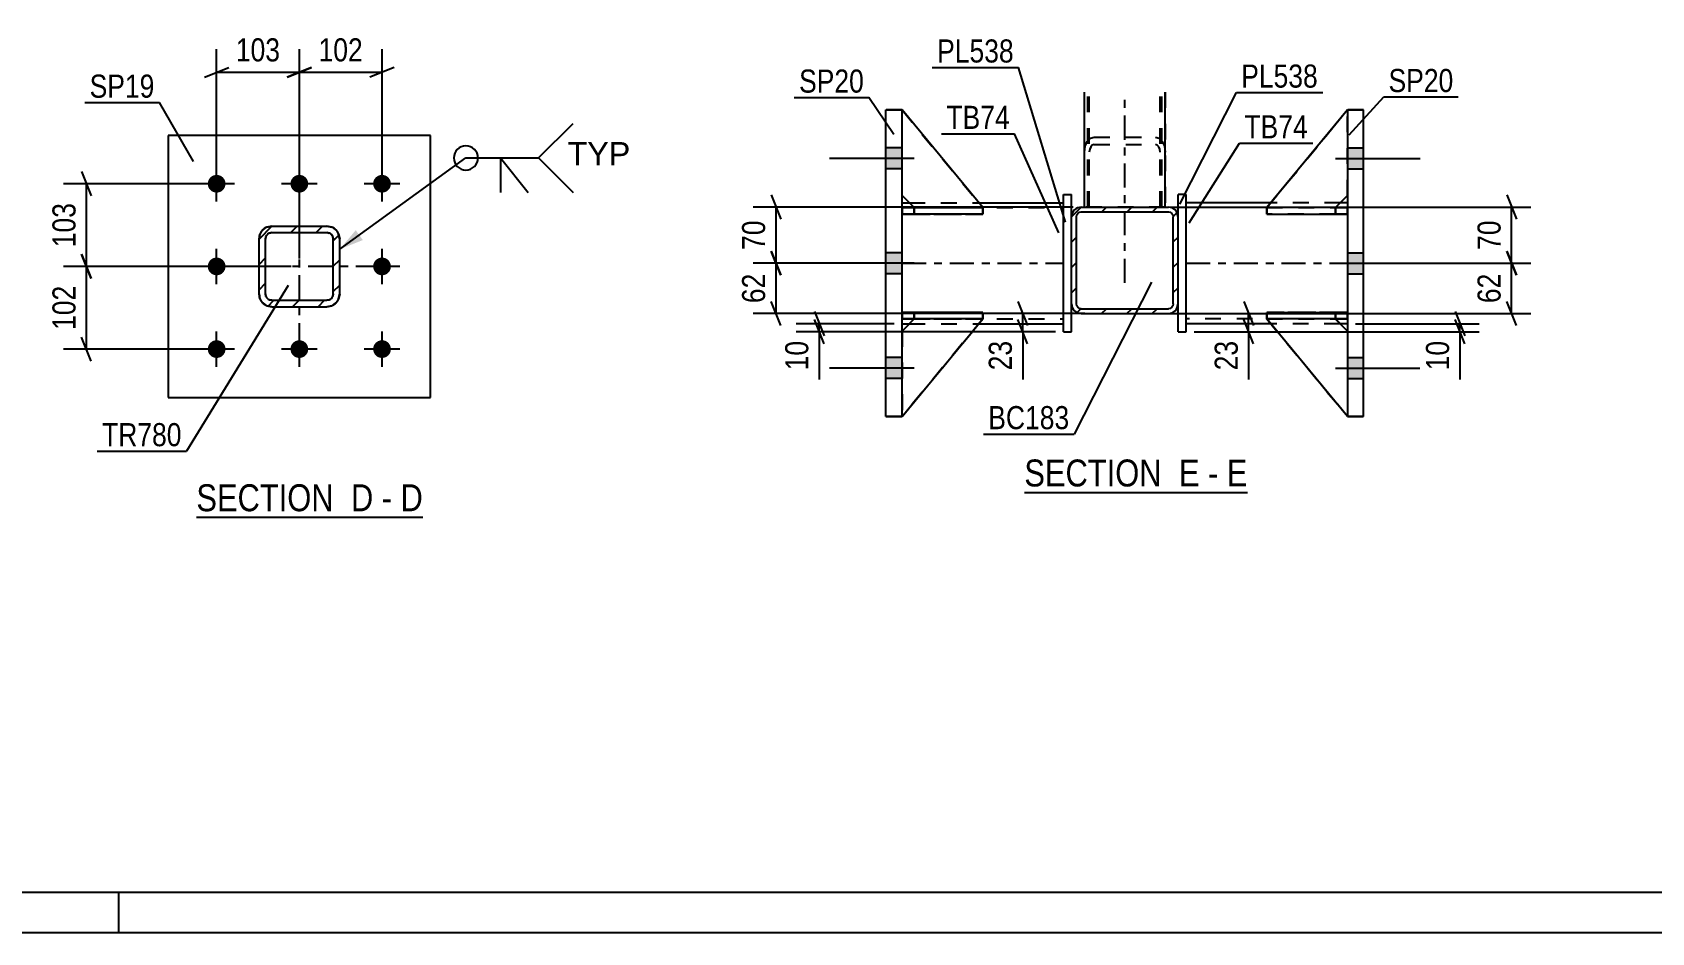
# Model space of a CAD drawing. Header units: millimetres. Extents: x -86 to 755, y -411 to 183.
# Drawn here: x 114.2 to 314.9, y -411.3 to -299.6 of the extents above; entities that cross this region are included whole.
import ezdxf

# ---------------------------------------------------------------- set-up
doc = ezdxf.new("R2010")
doc.units = ezdxf.units.MM
doc.linetypes.add('DXK_LINE_DOT2', pattern=[3.9198, 1.9599, -1.9599])
doc.linetypes.add('DXK_LINE_DOT3', pattern=[5.9187, 2.979, -0.9799, 0.9799, -0.9799])
doc.styles.add('Arial', font='arial.ttf', dxfattribs={"height": 0.2})
doc.styles.add('Arial Narrow', font='ARIALN.TTF', dxfattribs={"height": 0.2})

# ---------------------------------------------------------------- blocks, each defined once
blk = doc.blocks.new('Unknown-814409269-18 - 1250')
at = {"color": 6, "linetype": 'Continuous'}
blk.add_line((237.12, -356.69), (264.77, -356.69), dxfattribs=at)
at = {"color": 0, "linetype": 'Continuous'}
for points in [[(255.23, -355.94), (255.23, -352.44), (237.12, -352.44), (237.12, -355.94)], [(258.84, -355.94), (258.84, -352.44), (256.28, -352.44), (256.28, -355.94)], [(261.16, -355.94), (261.16, -352.44), (259.89, -352.44), (259.89, -355.94)], [(264.77, -355.94), (264.77, -352.44), (262.21, -352.44), (262.21, -355.94)]]:
    blk.add_wipeout(points, dxfattribs=at)
at = {"color": 7, "linetype": 'Continuous', "style": 'Arial Narrow'}
for s, p in [('SECTION ', (237.12, -355.94)), ('E', (256.28, -355.94)), ('E', (262.21, -355.94)), ('-', (259.89, -355.94))]:
    blk.add_text(s, height=3.34, dxfattribs=at).set_placement(p)
blk = doc.blocks.new('Unknown-814409269-1133')
at = {"color": 5, "linetype": 'Continuous'}
for p, q in [((-81.11, -406.26), (749.89, -406.26)), ((124.89, -411.26), (124.89, -406.26)), ((-86.11, -411.26), (754.89, -411.26))]:
    blk.add_line(p, q, dxfattribs=at)
blk = doc.blocks.new('Unknown-814409269-16 - 1606')
at = {"color": 6, "linetype": 'Continuous'}
blk.add_line((134.5, -359.76), (162.57, -359.76), dxfattribs=at)
at = {"color": 0, "linetype": 'Continuous'}
for points in [[(152.61, -359.01), (152.61, -355.51), (134.5, -355.51), (134.5, -359.01)], [(156.42, -359.01), (156.42, -355.51), (153.66, -355.51), (153.66, -359.01)], [(158.75, -359.01), (158.75, -355.51), (157.47, -355.51), (157.47, -359.01)], [(162.57, -359.01), (162.57, -355.51), (159.8, -355.51), (159.8, -359.01)]]:
    blk.add_wipeout(points, dxfattribs=at)
at = {"color": 7, "linetype": 'Continuous', "style": 'Arial Narrow'}
for s, p in [('SECTION ', (134.5, -359.01)), ('D', (153.66, -359.01)), ('D', (159.8, -359.01)), ('-', (157.47, -359.01))]:
    blk.add_text(s, height=3.34, dxfattribs=at).set_placement(p)
blk = doc.blocks.new('Part-814409269-1309 - 1250')
at = {"color": 2, "linetype": 'Continuous'}
for p, q in [((267.67, -320.76), (257.17, -320.76)), ((277.17, -320.76), (276.28, -320.76)), ((267.66, -335.76), (257.17, -335.76)), ((277.17, -335.76), (276.26, -335.76))]:
    blk.add_line(p, q, dxfattribs=at)
at = {"color": 7, "linetype": 'DXK_LINE_DOT2'}
for p, q in [((257.17, -335.76), (257.17, -320.76)), ((276.28, -320.76), (267.67, -320.76)), ((277.17, -320.76), (277.17, -335.76)), ((277.17, -321.36), (257.17, -321.36)), ((277.17, -335.16), (257.17, -335.16)), ((276.26, -335.76), (267.66, -335.76))]:
    blk.add_line(p, q, dxfattribs=at)
at = {"color": 7, "linetype": 'DXK_LINE_DOT3'}
blk.add_line((257.17, -328.26), (277.17, -328.26), dxfattribs=at)
blk = doc.blocks.new('Part-814409269-1262 - 1250')
at = {"color": 7, "linetype": 'DXK_LINE_DOT2'}
for p, q in [((244.57, -321.3), (244.57, -307.05)), ((244.97, -321.3), (244.97, -307.05)), ((254.17, -321.3), (254.17, -307.05)), ((254.57, -307.05), (254.57, -321.3)), ((254.57, -321.3), (244.57, -321.3))]:
    blk.add_line(p, q, dxfattribs=at)
at = {"color": 7, "linetype": 'DXK_LINE_DOT3'}
blk.add_line((249.57, -330.7), (249.57, -307.05), dxfattribs=at)
blk = doc.blocks.new('Bolt-814409269-1448 - 1250')
at = {"linetype": 'Continuous'}
for points in [[(221.97, -316.56), (221.97, -313.96), (219.97, -313.96), (219.97, -316.56)], [(221.97, -316.56), (221.97, -313.96), (219.97, -313.96), (219.97, -316.56)], [(221.97, -316.56), (221.97, -313.96), (219.97, -313.96), (219.97, -316.56)], [(221.97, -329.56), (221.97, -326.96), (219.97, -326.96), (219.97, -329.56)], [(221.97, -329.56), (221.97, -326.96), (219.97, -326.96), (219.97, -329.56)], [(221.97, -342.56), (221.97, -339.96), (219.97, -339.96), (219.97, -342.56)], [(221.97, -342.56), (221.97, -339.96), (219.97, -339.96), (219.97, -342.56)], [(221.97, -342.56), (221.97, -339.96), (219.97, -339.96), (219.97, -342.56)]]:
    blk.add_hatch(color=1, dxfattribs=at).paths.add_polyline_path(points)
at = {"color": 1, "linetype": 'Continuous'}
for p, q in [((221.97, -313.96), (219.97, -313.96)), ((221.97, -313.96), (219.97, -313.96)), ((221.97, -313.96), (219.97, -313.96)), ((223.47, -315.26), (212.97, -315.26)), ((223.47, -315.26), (212.97, -315.26)), ((223.47, -315.26), (212.97, -315.26)), ((221.97, -316.56), (219.97, -316.56)), ((221.97, -316.56), (219.97, -316.56)), ((221.97, -316.56), (219.97, -316.56)), ((221.97, -326.96), (219.97, -326.96)), ((221.97, -326.96), (219.97, -326.96)), ((223.47, -328.26), (212.97, -328.26)), ((223.47, -328.26), (212.97, -328.26)), ((221.97, -329.56), (219.97, -329.56)), ((221.97, -329.56), (219.97, -329.56)), ((221.97, -339.96), (219.97, -339.96)), ((221.97, -339.96), (219.97, -339.96)), ((221.97, -339.96), (219.97, -339.96)), ((223.47, -341.26), (212.97, -341.26)), ((223.47, -341.26), (212.97, -341.26)), ((223.47, -341.26), (212.97, -341.26)), ((221.97, -342.56), (219.97, -342.56)), ((221.97, -342.56), (219.97, -342.56)), ((221.97, -342.56), (219.97, -342.56))]:
    blk.add_line(p, q, dxfattribs=at)
blk = doc.blocks.new('Part-814409269-1288 - 1250')
at = {"linetype": 'Continuous'}
h = blk.add_hatch(dxfattribs=at)
h.set_pattern_fill('', scale=0.7, style=0, pattern_type=0)
h.set_pattern_definition([(45, (244.1697, -321.3009), (-1.57154, 1.57154), [])])
h.paths.add_polyline_path([(254.97, -321.3), (244.17, -321.3), (243.71, -321.39), (243.32, -321.65), (243.06, -322.04), (242.97, -322.5), (242.97, -333.3), (243.06, -333.76), (243.32, -334.15), (243.71, -334.41), (244.17, -334.5), (254.97, -334.5), (255.43, -334.41), (255.82, -334.15), (256.08, -333.76), (256.17, -333.3), (256.17, -322.5), (256.08, -322.04), (255.82, -321.65), (255.43, -321.39)])
h.paths.add_polyline_path([(255.52, -322.27), (255.57, -322.5), (255.57, -333.3), (255.52, -333.53), (255.39, -333.73), (255.2, -333.86), (254.97, -333.9), (244.17, -333.9), (243.94, -333.86), (243.75, -333.73), (243.62, -333.53), (243.57, -333.3), (243.57, -322.5), (243.62, -322.27), (243.75, -322.08), (243.94, -321.95), (244.17, -321.9), (254.97, -321.9), (255.2, -321.95), (255.39, -322.08)])
at = {"color": 2, "linetype": 'Continuous'}
for p, q in [((243.06, -322.04), (242.97, -322.5)), ((242.97, -322.5), (242.97, -322.5)), ((242.97, -333.3), (242.97, -322.5)), ((243.57, -322.5), (243.62, -322.27)), ((243.57, -322.5), (243.57, -322.5)), ((243.57, -333.3), (243.57, -322.5)), ((243.62, -322.27), (243.75, -322.08)), ((244.17, -321.3), (243.71, -321.39)), ((243.75, -322.08), (243.94, -321.95)), ((243.94, -321.95), (244.17, -321.9)), ((244.17, -321.3), (244.17, -321.3)), ((244.17, -321.3), (254.97, -321.3)), ((244.17, -321.9), (244.17, -321.9)), ((244.17, -321.9), (254.97, -321.9)), ((254.97, -321.3), (254.97, -321.3)), ((255.43, -321.39), (254.97, -321.3)), ((254.97, -321.9), (254.97, -321.9)), ((254.97, -321.9), (255.2, -321.95)), ((255.2, -321.95), (255.39, -322.08)), ((255.39, -322.08), (255.52, -322.27)), ((255.52, -322.27), (255.57, -322.5)), ((255.57, -322.5), (255.57, -322.5)), ((255.57, -333.3), (255.57, -322.5)), ((256.17, -322.5), (256.08, -322.04)), ((256.17, -322.5), (256.17, -322.5)), ((256.17, -333.3), (256.17, -322.5)), ((242.97, -333.3), (242.97, -333.3)), ((242.97, -333.3), (243.06, -333.76)), ((243.57, -333.3), (243.57, -333.3)), ((243.62, -333.53), (243.57, -333.3)), ((243.75, -333.73), (243.62, -333.53)), ((243.71, -334.41), (244.17, -334.5)), ((243.94, -333.86), (243.75, -333.73)), ((244.17, -333.9), (243.94, -333.86)), ((244.17, -333.9), (244.17, -333.9)), ((244.17, -333.9), (254.97, -333.9)), ((244.17, -334.5), (244.17, -334.5)), ((244.17, -334.5), (254.97, -334.5)), ((255.2, -333.86), (254.97, -333.9)), ((254.97, -333.9), (254.97, -333.9)), ((254.97, -334.5), (255.43, -334.41)), ((254.97, -334.5), (254.97, -334.5)), ((255.39, -333.73), (255.2, -333.86)), ((255.52, -333.53), (255.39, -333.73)), ((255.57, -333.3), (255.52, -333.53)), ((255.57, -333.3), (255.57, -333.3)), ((256.08, -333.76), (256.17, -333.3)), ((256.17, -333.3), (256.17, -333.3))]:
    blk.add_line(p, q, dxfattribs=at)
at = {"color": 7, "linetype": 'DXK_LINE_DOT3'}
blk.add_line((249.57, -327.9), (249.57, -327.9), dxfattribs=at)
at = {"color": 2, "linetype": 'Continuous'}
for centre, start, end in [((244.17, -322.5), 112.5, 157.5), ((254.97, -322.5), 22.5, 67.5), ((244.17, -333.3), 202.5, 247.5), ((254.97, -333.3), 292.5, 337.5)]:
    blk.add_arc(centre, 1.2, start, end, dxfattribs=at)
blk = doc.blocks.new('Part-814409269-1263 - 1250')
at = {"color": 2, "linetype": 'Continuous'}
for p, q in [((244.57, -321.3), (244.57, -307.05)), ((254.57, -321.3), (254.57, -307.05))]:
    blk.add_line(p, q, dxfattribs=at)
at = {"color": 7, "linetype": 'DXK_LINE_DOT2'}
for p, q in [((245.17, -321.3), (245.17, -307.05)), ((253.97, -321.3), (253.97, -307.05)), ((244.92, -313.17), (245.31, -312.77)), ((245.31, -312.77), (245.77, -312.63)), ((245.77, -312.63), (253.37, -312.63)), ((253.37, -312.63), (253.83, -312.77)), ((253.83, -312.77), (254.22, -313.17)), ((244.57, -314.49), (244.66, -313.77)), ((244.66, -313.77), (244.92, -313.17)), ((245.22, -314.13), (245.17, -314.49)), ((245.35, -313.83), (245.22, -314.13)), ((245.54, -313.63), (245.35, -313.83)), ((245.77, -313.56), (245.54, -313.63)), ((245.77, -313.56), (253.37, -313.56)), ((253.6, -313.63), (253.37, -313.56)), ((253.79, -313.83), (253.6, -313.63)), ((253.92, -314.13), (253.79, -313.83)), ((253.97, -314.49), (253.92, -314.13)), ((254.22, -313.17), (254.48, -313.77)), ((254.48, -313.77), (254.57, -314.49)), ((254.57, -321.3), (244.57, -321.3))]:
    blk.add_line(p, q, dxfattribs=at)
blk = doc.blocks.new('Part-814409269-1347 - 1250')
at = {"color": 7, "linetype": 'DXK_LINE_DOT2'}
for p, q in [((221.97, -334.36), (223.47, -334.36)), ((231.97, -334.36), (221.97, -334.36)), ((221.97, -334.36), (221.97, -334.36)), ((221.97, -334.36), (221.97, -335.16)), ((221.97, -334.36), (221.97, -335.16)), ((223.47, -334.36), (231.97, -334.36)), ((223.47, -334.36), (223.47, -335.16)), ((231.97, -334.36), (231.97, -335.16)), ((223.47, -335.16), (221.97, -335.16)), ((221.97, -335.16), (231.97, -335.16)), ((221.97, -335.16), (221.97, -335.16)), ((231.97, -335.16), (223.47, -335.16))]:
    blk.add_line(p, q, dxfattribs=at)
blk = doc.blocks.new('Part-814409269-1324 - 1250')
at = {"color": 2, "linetype": 'Continuous'}
for p, q in [((257.17, -319.76), (256.17, -319.76)), ((256.17, -322.5), (256.17, -319.76)), ((257.17, -336.76), (257.17, -319.76)), ((256.17, -336.76), (256.17, -333.3)), ((256.17, -336.76), (257.17, -336.76))]:
    blk.add_line(p, q, dxfattribs=at)
at = {"color": 7, "linetype": 'DXK_LINE_DOT2'}
blk.add_line((256.17, -333.3), (256.17, -322.5), dxfattribs=at)
blk = doc.blocks.new('Part-814409269-1329 - 1250')
at = {"color": 2, "linetype": 'Continuous'}
for p, q in [((241.97, -336.76), (241.97, -319.76)), ((241.97, -319.76), (242.97, -319.76)), ((242.97, -322.5), (242.97, -319.76)), ((242.97, -336.76), (242.97, -333.3)), ((241.97, -336.76), (242.97, -336.76))]:
    blk.add_line(p, q, dxfattribs=at)
at = {"color": 7, "linetype": 'DXK_LINE_DOT2'}
blk.add_line((242.97, -333.3), (242.97, -322.5), dxfattribs=at)
blk = doc.blocks.new('Part-814409269-1334 - 1250')
at = {"color": 2, "linetype": 'Continuous'}
for p, q in [((221.97, -320.76), (222.86, -320.76)), ((231.47, -320.76), (241.97, -320.76)), ((221.97, -335.76), (222.88, -335.76)), ((231.48, -335.76), (241.97, -335.76))]:
    blk.add_line(p, q, dxfattribs=at)
at = {"color": 7, "linetype": 'DXK_LINE_DOT2'}
for p, q in [((221.97, -335.76), (221.97, -320.76)), ((222.86, -320.76), (231.47, -320.76)), ((241.97, -335.76), (241.97, -320.76)), ((221.97, -321.36), (241.97, -321.36)), ((221.97, -335.16), (241.97, -335.16)), ((222.88, -335.76), (231.48, -335.76))]:
    blk.add_line(p, q, dxfattribs=at)
at = {"color": 7, "linetype": 'DXK_LINE_DOT3'}
blk.add_line((221.97, -328.26), (241.97, -328.26), dxfattribs=at)
blk = doc.blocks.new('Part-814409269-1335 - 1250')
at = {"color": 7, "linetype": 'DXK_LINE_DOT2'}
for p, q in [((267.17, -335.17), (275.67, -335.17)), ((277.17, -347.26), (267.17, -335.17)), ((267.17, -335.17), (267.17, -335.17)), ((275.67, -335.17), (267.17, -335.17)), ((267.17, -335.17), (277.17, -347.26)), ((275.67, -335.17), (277.17, -336.67)), ((275.67, -335.17), (275.67, -335.17)), ((277.17, -336.67), (275.67, -335.17)), ((277.17, -336.67), (277.17, -347.26))]:
    blk.add_line(p, q, dxfattribs=at)
blk = doc.blocks.new('Part-814409269-1336 - 1250')
at = {"color": 2, "linetype": 'Continuous'}
for p, q in [((267.17, -335.17), (267.17, -335.17)), ((275.67, -335.17), (267.17, -335.17)), ((277.17, -347.26), (267.17, -335.17)), ((275.67, -335.17), (275.67, -335.17)), ((275.67, -335.17), (277.17, -336.67))]:
    blk.add_line(p, q, dxfattribs=at)
at = {"color": 7, "linetype": 'DXK_LINE_DOT2'}
for p, q in [((267.17, -335.17), (275.67, -335.17)), ((277.17, -347.26), (267.17, -335.17)), ((275.67, -335.17), (277.17, -336.67)), ((277.17, -336.67), (277.17, -347.26))]:
    blk.add_line(p, q, dxfattribs=at)
blk = doc.blocks.new('Part-814409269-1337 - 1250')
at = {"color": 7, "linetype": 'DXK_LINE_DOT2'}
for p, q in [((277.17, -309.26), (267.17, -321.37)), ((267.17, -321.37), (277.17, -309.26)), ((277.17, -319.87), (277.17, -309.26)), ((275.67, -321.37), (277.17, -319.87)), ((275.67, -321.37), (277.17, -319.87)), ((267.17, -321.37), (275.67, -321.37)), ((267.17, -321.37), (267.17, -321.37)), ((275.67, -321.37), (267.17, -321.37)), ((275.67, -321.37), (275.67, -321.37))]:
    blk.add_line(p, q, dxfattribs=at)
blk = doc.blocks.new('Part-814409269-1338 - 1250')
at = {"color": 2, "linetype": 'Continuous'}
for p, q in [((277.17, -309.26), (267.17, -321.37)), ((277.17, -309.26), (277.17, -309.26)), ((275.68, -321.36), (277.17, -319.87)), ((268.42, -321.37), (267.17, -321.37)), ((267.17, -321.37), (267.17, -321.37))]:
    blk.add_line(p, q, dxfattribs=at)
at = {"color": 7, "linetype": 'DXK_LINE_DOT2'}
for p, q in [((277.17, -309.26), (267.17, -321.37)), ((277.17, -319.87), (277.17, -309.26)), ((275.67, -321.37), (277.17, -319.87)), ((275.67, -321.37), (267.17, -321.37)), ((275.67, -321.37), (268.42, -321.37)), ((275.67, -321.37), (275.68, -321.36)), ((275.67, -321.37), (275.67, -321.37))]:
    blk.add_line(p, q, dxfattribs=at)
blk = doc.blocks.new('Part-814409269-1339 - 1250')
at = {"color": 7, "linetype": 'DXK_LINE_DOT2'}
for p, q in [((267.17, -335.16), (267.17, -334.36)), ((267.17, -334.36), (275.67, -334.36)), ((277.17, -334.36), (267.17, -334.36)), ((275.67, -335.16), (275.67, -334.36)), ((275.67, -334.36), (277.17, -334.36)), ((277.17, -335.16), (277.17, -334.36)), ((277.17, -335.16), (277.17, -334.36)), ((277.17, -334.36), (277.17, -334.36)), ((275.67, -335.16), (267.17, -335.16)), ((267.17, -335.16), (277.17, -335.16)), ((277.17, -335.16), (275.67, -335.16)), ((277.17, -335.16), (277.17, -335.16))]:
    blk.add_line(p, q, dxfattribs=at)
blk = doc.blocks.new('Part-814409269-1340 - 1250')
at = {"color": 7, "linetype": 'DXK_LINE_DOT2'}
for p, q in [((267.17, -322.16), (267.17, -321.36)), ((267.17, -321.36), (275.67, -321.36)), ((277.17, -321.36), (267.17, -321.36)), ((275.67, -322.16), (267.17, -322.16)), ((267.17, -322.16), (277.17, -322.16)), ((275.67, -322.16), (275.67, -321.36)), ((275.67, -321.36), (277.17, -321.36)), ((277.17, -322.16), (275.67, -322.16)), ((277.17, -322.16), (277.17, -321.36)), ((277.17, -322.16), (277.17, -321.36)), ((277.17, -321.36), (277.17, -321.36)), ((277.17, -322.16), (277.17, -322.16))]:
    blk.add_line(p, q, dxfattribs=at)
blk = doc.blocks.new('Part-814409269-1341 - 1250')
at = {"color": 2, "linetype": 'Continuous'}
for p, q in [((267.17, -334.36), (277.17, -334.36)), ((267.17, -334.36), (267.17, -335.16)), ((277.17, -334.36), (277.17, -334.36)), ((277.17, -335.16), (277.17, -334.36)), ((277.17, -335.16), (267.17, -335.16))]:
    blk.add_line(p, q, dxfattribs=at)
at = {"color": 7, "linetype": 'DXK_LINE_DOT2'}
for p, q in [((275.67, -334.36), (267.17, -334.36)), ((277.17, -334.36), (275.67, -334.36)), ((275.67, -334.36), (275.67, -335.16)), ((277.17, -334.36), (277.17, -334.36)), ((267.17, -335.16), (275.67, -335.16)), ((275.67, -335.16), (277.17, -335.16))]:
    blk.add_line(p, q, dxfattribs=at)
blk = doc.blocks.new('Part-814409269-1342 - 1250')
at = {"color": 2, "linetype": 'Continuous'}
for p, q in [((267.18, -321.36), (267.17, -321.36)), ((267.17, -321.36), (267.17, -322.16)), ((267.17, -322.16), (277.17, -322.16)), ((277.17, -321.36), (268.42, -321.36)), ((277.17, -321.36), (277.17, -321.36)), ((277.17, -321.36), (277.17, -322.16))]:
    blk.add_line(p, q, dxfattribs=at)
at = {"color": 7, "linetype": 'DXK_LINE_DOT2'}
for p, q in [((267.17, -322.16), (275.67, -322.16)), ((268.42, -321.36), (267.18, -321.36)), ((275.67, -321.36), (267.18, -321.36)), ((275.67, -321.36), (277.17, -321.36)), ((275.67, -321.36), (275.67, -322.16)), ((275.67, -322.16), (277.17, -322.16)), ((277.17, -321.36), (277.17, -321.36))]:
    blk.add_line(p, q, dxfattribs=at)
blk = doc.blocks.new('Part-814409269-1343 - 1250')
at = {"color": 7, "linetype": 'DXK_LINE_DOT2'}
for p, q in [((223.47, -335.17), (221.97, -336.67)), ((221.97, -347.26), (231.97, -335.17)), ((221.97, -336.67), (223.47, -335.17)), ((231.97, -335.17), (221.97, -347.26)), ((221.97, -336.67), (221.97, -347.26)), ((231.97, -335.17), (223.47, -335.17)), ((223.47, -335.17), (223.47, -335.17)), ((223.47, -335.17), (231.97, -335.17)), ((231.97, -335.17), (231.97, -335.17))]:
    blk.add_line(p, q, dxfattribs=at)
blk = doc.blocks.new('Part-814409269-1344 - 1250')
at = {"color": 2, "linetype": 'Continuous'}
for p, q in [((223.47, -335.17), (221.97, -336.67)), ((221.97, -347.26), (231.97, -335.17)), ((231.97, -335.17), (223.47, -335.17)), ((223.47, -335.17), (223.47, -335.17)), ((231.97, -335.17), (231.97, -335.17))]:
    blk.add_line(p, q, dxfattribs=at)
at = {"color": 7, "linetype": 'DXK_LINE_DOT2'}
for p, q in [((221.97, -336.67), (223.47, -335.17)), ((221.97, -347.26), (231.97, -335.17)), ((221.97, -336.67), (221.97, -347.26)), ((223.47, -335.17), (231.97, -335.17))]:
    blk.add_line(p, q, dxfattribs=at)
blk = doc.blocks.new('Part-814409269-1345 - 1250')
at = {"color": 7, "linetype": 'DXK_LINE_DOT2'}
for p, q in [((221.97, -319.87), (221.97, -309.26)), ((221.97, -309.26), (231.97, -321.37)), ((221.97, -309.26), (231.97, -321.37)), ((223.47, -321.37), (221.97, -319.87)), ((223.47, -321.37), (221.97, -319.87)), ((231.97, -321.37), (223.47, -321.37)), ((223.47, -321.37), (223.47, -321.37)), ((223.47, -321.37), (231.97, -321.37)), ((231.97, -321.37), (231.97, -321.37))]:
    blk.add_line(p, q, dxfattribs=at)
blk = doc.blocks.new('Part-814409269-1346 - 1250')
at = {"color": 2, "linetype": 'Continuous'}
for p, q in [((221.97, -309.26), (221.97, -309.26)), ((231.97, -321.37), (221.97, -309.26)), ((223.46, -321.36), (221.97, -319.87)), ((230.72, -321.37), (231.97, -321.37)), ((231.97, -321.37), (231.97, -321.37))]:
    blk.add_line(p, q, dxfattribs=at)
at = {"color": 7, "linetype": 'DXK_LINE_DOT2'}
for p, q in [((221.97, -309.26), (231.97, -321.37)), ((221.97, -309.26), (221.97, -309.26)), ((221.97, -319.87), (221.97, -309.26)), ((223.47, -321.37), (221.97, -319.87)), ((223.47, -321.37), (223.46, -321.36)), ((231.97, -321.37), (223.47, -321.37)), ((223.47, -321.37), (223.47, -321.37)), ((223.47, -321.37), (230.72, -321.37))]:
    blk.add_line(p, q, dxfattribs=at)
blk = doc.blocks.new('Part-814409269-1348 - 1250')
at = {"color": 7, "linetype": 'DXK_LINE_DOT2'}
for p, q in [((221.97, -321.36), (223.47, -321.36)), ((231.97, -321.36), (221.97, -321.36)), ((221.97, -321.36), (221.97, -321.36)), ((221.97, -321.36), (221.97, -322.16)), ((221.97, -321.36), (221.97, -322.16)), ((223.47, -322.16), (221.97, -322.16)), ((221.97, -322.16), (231.97, -322.16)), ((221.97, -322.16), (221.97, -322.16)), ((223.47, -321.36), (231.97, -321.36)), ((223.47, -321.36), (223.47, -322.16)), ((231.97, -322.16), (223.47, -322.16)), ((231.97, -321.36), (231.97, -322.16))]:
    blk.add_line(p, q, dxfattribs=at)
blk = doc.blocks.new('Part-814409269-1349 - 1250')
at = {"color": 2, "linetype": 'Continuous'}
for p, q in [((221.97, -335.16), (221.97, -334.36)), ((231.97, -334.36), (221.97, -334.36)), ((231.97, -335.16), (231.97, -334.36)), ((231.97, -335.16), (221.97, -335.16)), ((221.97, -335.16), (221.97, -335.16))]:
    blk.add_line(p, q, dxfattribs=at)
at = {"color": 7, "linetype": 'DXK_LINE_DOT2'}
for p, q in [((223.47, -334.36), (221.97, -334.36)), ((223.47, -335.16), (223.47, -334.36)), ((231.97, -334.36), (223.47, -334.36)), ((221.97, -335.16), (223.47, -335.16)), ((223.47, -335.16), (231.97, -335.16))]:
    blk.add_line(p, q, dxfattribs=at)
blk = doc.blocks.new('Part-814409269-1350 - 1250')
at = {"color": 2, "linetype": 'Continuous'}
for p, q in [((221.97, -322.16), (221.97, -321.36)), ((221.97, -321.36), (230.72, -321.36)), ((231.97, -322.16), (221.97, -322.16)), ((221.97, -322.16), (221.97, -322.16)), ((231.97, -321.36), (231.96, -321.36)), ((231.97, -322.16), (231.97, -321.36))]:
    blk.add_line(p, q, dxfattribs=at)
at = {"color": 7, "linetype": 'DXK_LINE_DOT2'}
for p, q in [((223.47, -321.36), (221.97, -321.36)), ((221.97, -322.16), (223.47, -322.16)), ((223.47, -322.16), (223.47, -321.36)), ((223.47, -321.36), (231.96, -321.36)), ((223.47, -322.16), (231.97, -322.16))]:
    blk.add_line(p, q, dxfattribs=at)
blk = doc.blocks.new('Part-814409269-1365 - 1250')
at = {"color": 2, "linetype": 'Continuous'}
for p, q in [((277.17, -309.26), (279.17, -309.26)), ((277.17, -309.26), (277.17, -309.26)), ((277.17, -309.26), (277.17, -347.26)), ((279.17, -309.26), (279.17, -309.26)), ((279.17, -347.26), (279.17, -309.26)), ((279.17, -347.26), (277.17, -347.26))]:
    blk.add_line(p, q, dxfattribs=at)
at = {"color": 7, "linetype": 'DXK_LINE_DOT2'}
for p, q in [((279.17, -309.26), (277.17, -309.26)), ((277.17, -347.26), (277.17, -347.26)), ((277.17, -347.26), (279.17, -347.26)), ((279.17, -347.26), (279.17, -347.26))]:
    blk.add_line(p, q, dxfattribs=at)
blk = doc.blocks.new('Part-814409269-1370 - 1250')
at = {"color": 2, "linetype": 'Continuous'}
for p, q in [((219.97, -309.26), (219.97, -309.26)), ((219.97, -309.26), (221.97, -309.26)), ((219.97, -347.26), (219.97, -309.26)), ((221.97, -309.26), (221.97, -309.26)), ((221.97, -347.26), (221.97, -309.26)), ((221.97, -347.26), (219.97, -347.26))]:
    blk.add_line(p, q, dxfattribs=at)
at = {"color": 7, "linetype": 'DXK_LINE_DOT2'}
for p, q in [((221.97, -309.26), (219.97, -309.26)), ((219.97, -347.26), (219.97, -347.26)), ((219.97, -347.26), (221.97, -347.26)), ((221.97, -347.26), (221.97, -347.26))]:
    blk.add_line(p, q, dxfattribs=at)
blk = doc.blocks.new('Bolt-814409269-1447 - 1250')
at = {"linetype": 'Continuous'}
for points in [[(279.17, -316.56), (279.17, -313.96), (277.17, -313.96), (277.17, -316.56)], [(279.17, -316.56), (279.17, -313.96), (277.17, -313.96), (277.17, -316.56)], [(279.17, -316.56), (279.17, -313.96), (277.17, -313.96), (277.17, -316.56)], [(279.17, -329.56), (279.17, -326.96), (277.17, -326.96), (277.17, -329.56)], [(279.17, -329.56), (279.17, -326.96), (277.17, -326.96), (277.17, -329.56)], [(279.17, -342.56), (279.17, -339.96), (277.17, -339.96), (277.17, -342.56)], [(279.17, -342.56), (279.17, -339.96), (277.17, -339.96), (277.17, -342.56)], [(279.17, -342.56), (279.17, -339.96), (277.17, -339.96), (277.17, -342.56)]]:
    blk.add_hatch(color=1, dxfattribs=at).paths.add_polyline_path(points)
at = {"color": 1, "linetype": 'Continuous'}
for p, q in [((277.17, -313.96), (279.17, -313.96)), ((277.17, -313.96), (279.17, -313.96)), ((277.17, -313.96), (279.17, -313.96)), ((275.67, -315.26), (286.17, -315.26)), ((275.67, -315.26), (286.17, -315.26)), ((275.67, -315.26), (286.17, -315.26)), ((277.17, -316.56), (279.17, -316.56)), ((277.17, -316.56), (279.17, -316.56)), ((277.17, -316.56), (279.17, -316.56)), ((277.17, -326.96), (279.17, -326.96)), ((277.17, -326.96), (279.17, -326.96)), ((275.67, -328.26), (286.17, -328.26)), ((275.67, -328.26), (286.17, -328.26)), ((277.17, -329.56), (279.17, -329.56)), ((277.17, -329.56), (279.17, -329.56)), ((277.17, -339.96), (279.17, -339.96)), ((277.17, -339.96), (279.17, -339.96)), ((277.17, -339.96), (279.17, -339.96)), ((275.67, -341.26), (286.17, -341.26)), ((275.67, -341.26), (286.17, -341.26)), ((275.67, -341.26), (286.17, -341.26)), ((277.17, -342.56), (279.17, -342.56)), ((277.17, -342.56), (279.17, -342.56)), ((277.17, -342.56), (279.17, -342.56))]:
    blk.add_line(p, q, dxfattribs=at)
blk = doc.blocks.new('Part-814409269-1736 - 1606')
at = {"linetype": 'Continuous'}
h = blk.add_hatch(dxfattribs=at)
h.set_pattern_fill('', scale=0.7, style=0, pattern_type=0)
h.set_pattern_definition([(45, (143.856, -323.6636), (-1.57154, 1.57154), [])])
h.paths.add_polyline_path([(150.66, -323.66), (143.86, -323.66), (143.24, -323.79), (142.72, -324.13), (142.38, -324.65), (142.26, -325.26), (142.26, -332.06), (142.38, -332.68), (142.72, -333.19), (143.24, -333.54), (143.86, -333.66), (150.66, -333.66), (151.27, -333.54), (151.79, -333.19), (152.13, -332.68), (152.26, -332.06), (152.26, -325.26), (152.13, -324.65), (151.79, -324.13), (151.27, -323.79)])
h.paths.add_polyline_path([(151.4, -324.96), (151.46, -325.26), (151.46, -332.06), (151.4, -332.37), (151.22, -332.63), (150.96, -332.8), (150.66, -332.86), (143.86, -332.86), (143.55, -332.8), (143.29, -332.63), (143.12, -332.37), (143.06, -332.06), (143.06, -325.26), (143.12, -324.96), (143.29, -324.7), (143.55, -324.52), (143.86, -324.46), (150.66, -324.46), (150.96, -324.52), (151.22, -324.7)])
at = {"color": 7, "linetype": 'DXK_LINE_DOT3'}
for p, q in [((147.26, -338.66), (147.26, -318.66)), ((157.26, -328.66), (137.26, -328.66))]:
    blk.add_line(p, q, dxfattribs=at)
at = {"color": 7, "linetype": 'DXK_LINE_DOT2'}
for p, q in [((142.26, -325.26), (142.38, -324.65)), ((143.12, -324.96), (143.06, -325.26)), ((143.24, -323.79), (143.86, -323.66)), ((143.86, -324.46), (143.55, -324.52)), ((143.86, -323.66), (150.66, -323.66)), ((143.86, -324.46), (150.66, -324.46)), ((150.66, -323.66), (151.27, -323.79)), ((150.96, -324.52), (150.66, -324.46)), ((151.46, -325.26), (151.4, -324.96)), ((152.13, -324.65), (152.26, -325.26)), ((142.26, -332.06), (142.26, -325.26)), ((143.06, -332.06), (143.06, -325.26)), ((151.46, -332.06), (151.46, -325.26)), ((152.26, -332.06), (152.26, -325.26)), ((142.38, -332.68), (142.26, -332.06)), ((143.06, -332.06), (143.12, -332.37)), ((143.55, -332.8), (143.86, -332.86)), ((143.86, -332.86), (150.66, -332.86)), ((150.66, -332.86), (150.96, -332.8)), ((151.4, -332.37), (151.46, -332.06)), ((152.26, -332.06), (152.13, -332.68)), ((143.86, -333.66), (143.24, -333.54)), ((143.86, -333.66), (150.66, -333.66)), ((151.27, -333.54), (150.66, -333.66))]:
    blk.add_line(p, q, dxfattribs=at)
at = {"color": 2, "linetype": 'Continuous'}
for p, q in [((142.38, -324.65), (142.26, -325.26)), ((143.06, -325.26), (143.12, -324.96)), ((143.86, -323.66), (143.24, -323.79)), ((143.55, -324.52), (143.86, -324.46)), ((143.86, -323.66), (150.66, -323.66)), ((143.86, -324.46), (150.66, -324.46)), ((151.27, -323.79), (150.66, -323.66)), ((150.66, -324.46), (150.96, -324.52)), ((151.4, -324.96), (151.46, -325.26)), ((152.26, -325.26), (152.13, -324.65)), ((142.26, -332.06), (142.26, -325.26)), ((143.06, -332.06), (143.06, -325.26)), ((151.46, -332.06), (151.46, -325.26)), ((152.26, -332.06), (152.26, -325.26)), ((142.26, -332.06), (142.38, -332.68)), ((143.12, -332.37), (143.06, -332.06)), ((143.86, -332.86), (143.55, -332.8)), ((143.86, -332.86), (150.66, -332.86)), ((150.96, -332.8), (150.66, -332.86)), ((151.46, -332.06), (151.4, -332.37)), ((152.13, -332.68), (152.26, -332.06)), ((143.24, -333.54), (143.86, -333.66)), ((143.86, -333.66), (150.66, -333.66)), ((150.66, -333.66), (151.27, -333.54))]:
    blk.add_line(p, q, dxfattribs=at)
at = {"color": 7, "linetype": 'DXK_LINE_DOT2'}
for centre, radius, start, end in [((143.86, -325.26), 1.6, 112.5, 157.5), ((143.86, -325.26), 0.8, 112.5, 157.5), ((150.66, -325.26), 0.8, 22.5, 67.5), ((150.66, -325.26), 1.6, 22.5, 67.5), ((143.86, -332.06), 1.6, 202.5, 247.5), ((143.86, -332.06), 0.8, 202.5, 247.5), ((150.66, -332.06), 0.8, 292.5, 337.5), ((150.66, -332.06), 1.6, 292.5, 337.5)]:
    blk.add_arc(centre, radius, start, end, dxfattribs=at)
at = {"color": 2, "linetype": 'Continuous'}
for centre, radius, start, end in [((143.86, -325.26), 1.6, 112.5, 157.5), ((143.86, -325.26), 0.8, 112.5, 157.5), ((150.66, -325.26), 0.8, 22.5, 67.5), ((150.66, -325.26), 1.6, 22.5, 67.5), ((143.86, -332.06), 1.6, 202.5, 247.5), ((143.86, -332.06), 0.8, 202.5, 247.5), ((150.66, -332.06), 0.8, 292.5, 337.5), ((150.66, -332.06), 1.6, 292.5, 337.5)]:
    blk.add_arc(centre, radius, start, end, dxfattribs=at)
blk = doc.blocks.new('Part-814409269-1624 - 1606')
at = {"color": 2, "linetype": 'Continuous'}
for p, q in [((163.51, -312.41), (131.01, -312.41)), ((131.01, -312.41), (131.01, -344.91)), ((163.51, -344.91), (163.51, -312.41)), ((131.01, -344.91), (163.51, -344.91))]:
    blk.add_line(p, q, dxfattribs=at)
blk = doc.blocks.new('Bolt-814409269-1709 - 1606')
at = {"linetype": 'Continuous'}
for points in [[(137.01, -319.51, -1), (137.01, -317.31, -1)], [(147.26, -319.51, -1), (147.26, -317.31, -1)], [(157.51, -319.51, -1), (157.51, -317.31, -1)], [(137.01, -329.76, -1), (137.01, -327.56, -1)], [(157.51, -329.76, -1), (157.51, -327.56, -1)], [(137.01, -340.01, -1), (137.01, -337.81, -1)], [(147.26, -340.01, -1), (147.26, -337.81, -1)], [(157.51, -340.01, -1), (157.51, -337.81, -1)]]:
    blk.add_hatch(color=1, dxfattribs=at).paths.add_polyline_path(points)
at = {"color": 1, "linetype": 'Continuous'}
for p, q in [((137.01, -320.61), (137.01, -316.21)), ((147.26, -320.61), (147.26, -316.21)), ((157.51, -320.61), (157.51, -316.21)), ((139.21, -318.41), (134.81, -318.41)), ((149.46, -318.41), (145.06, -318.41)), ((159.71, -318.41), (155.31, -318.41)), ((137.01, -330.86), (137.01, -326.46)), ((157.51, -330.86), (157.51, -326.46)), ((139.21, -328.66), (134.81, -328.66)), ((159.71, -328.66), (155.31, -328.66)), ((137.01, -341.11), (137.01, -336.71)), ((147.26, -341.11), (147.26, -336.71)), ((157.51, -341.11), (157.51, -336.71)), ((139.21, -338.91), (134.81, -338.91)), ((149.46, -338.91), (145.06, -338.91)), ((159.71, -338.91), (155.31, -338.91))]:
    blk.add_line(p, q, dxfattribs=at)
blk = doc.blocks.new('StraightDimension-814409269-1501 - 1250')
at = {"color": 7, "linetype": 'Continuous'}
for p, q in [((205.74, -326.76), (206.94, -329.76)), ((213.72, -328.26), (203.49, -328.26)), ((206.34, -334.5), (206.34, -328.26)), ((206.94, -336), (205.74, -333)), ((243.17, -334.5), (203.49, -334.5))]:
    blk.add_line(p, q, dxfattribs=at)
at = {"color": 0}
blk.add_wipeout([(205.59, -328.95), (201.39, -328.95), (201.39, -333.81), (205.59, -333.81)], dxfattribs=at)
at = {"color": 3, "style": 'Arial Narrow'}
blk.add_text('62', height=2.863, rotation=90.0002, dxfattribs=at).set_placement((204.99, -333.21))
blk = doc.blocks.new('StraightDimension-814409269-1568 - 1250')
at = {"color": 7, "linetype": 'Continuous'}
for p, q in [((211.09, -334.26), (212.29, -337.26)), ((220.97, -335.76), (208.84, -335.76)), ((240.97, -336.76), (208.84, -336.76)), ((212.29, -338.26), (211.09, -335.26)), ((211.69, -336.76), (211.69, -335.76))]:
    blk.add_line(p, q, dxfattribs=at)
at = {"color": 0}
blk.add_wipeout([(210.94, -337.28), (206.74, -337.28), (206.74, -342.14), (210.94, -342.14)], dxfattribs=at)
at = {"color": 7, "linetype": 'Continuous'}
blk.add_line((211.69, -336.76), (211.69, -342.67), dxfattribs=at)
blk.add_line((211.69, -336.76), (211.69, -342.67), dxfattribs=at)
at = {"color": 3, "style": 'Arial Narrow'}
blk.add_text('10', height=2.863, rotation=90.0002, dxfattribs=at).set_placement((210.34, -341.54))
blk = doc.blocks.new('StraightDimension-814409269-1535 - 1250')
at = {"color": 7, "linetype": 'Continuous'}
for p, q in [((296.9, -319.8), (298.1, -322.8)), ((255.25, -321.3), (299.9, -321.3)), ((297.5, -328.26), (297.5, -321.3)), ((298.1, -329.76), (296.9, -326.76)), ((284.95, -328.26), (299.9, -328.26))]:
    blk.add_line(p, q, dxfattribs=at)
at = {"color": 0}
blk.add_wipeout([(296.75, -322.35), (292.55, -322.35), (292.55, -327.21), (296.75, -327.21)], dxfattribs=at)
at = {"color": 3, "style": 'Arial Narrow'}
blk.add_text('70', height=2.863, rotation=90.0002, dxfattribs=at).set_placement((296.15, -326.61))
blk = doc.blocks.new('StraightDimension-814409269-1557 - 1250')
at = {"color": 7, "linetype": 'Continuous'}
for p, q in [((290.51, -334.26), (291.71, -337.26)), ((258.17, -336.76), (293.51, -336.76)), ((278.17, -335.76), (293.51, -335.76)), ((291.71, -338.26), (290.51, -335.26)), ((291.11, -336.76), (291.11, -335.76))]:
    blk.add_line(p, q, dxfattribs=at)
at = {"color": 0}
blk.add_wipeout([(290.36, -337.29), (286.16, -337.29), (286.16, -342.14), (290.36, -342.14)], dxfattribs=at)
at = {"color": 7, "linetype": 'Continuous'}
blk.add_line((291.11, -336.76), (291.11, -342.67), dxfattribs=at)
blk.add_line((291.11, -336.76), (291.11, -342.67), dxfattribs=at)
at = {"color": 3, "style": 'Arial Narrow'}
blk.add_text('10', height=2.863, rotation=90.0002, dxfattribs=at).set_placement((289.76, -341.54))
blk = doc.blocks.new('StraightDimension-814409269-1511 - 1250')
at = {"color": 7, "linetype": 'Continuous'}
for p, q in [((205.74, -319.8), (206.94, -322.8)), ((243.17, -321.3), (203.49, -321.3)), ((206.34, -328.26), (206.34, -321.3)), ((206.94, -329.76), (205.74, -326.76)), ((213.72, -328.26), (203.49, -328.26))]:
    blk.add_line(p, q, dxfattribs=at)
at = {"color": 0}
blk.add_wipeout([(205.59, -322.35), (201.39, -322.35), (201.39, -327.21), (205.59, -327.21)], dxfattribs=at)
at = {"color": 3, "style": 'Arial Narrow'}
blk.add_text('70', height=2.863, rotation=90.0002, dxfattribs=at).set_placement((204.99, -326.61))
blk = doc.blocks.new('StraightDimension-814409269-1486 - 1250')
at = {"color": 7, "linetype": 'Continuous'}
for p, q in [((236.32, -333), (237.52, -336)), ((244.62, -334.5), (234.07, -334.5)), ((236.92, -336.76), (236.92, -334.5)), ((240.97, -336.76), (234.07, -336.76)), ((237.52, -338.26), (236.32, -335.26))]:
    blk.add_line(p, q, dxfattribs=at)
at = {"color": 0}
blk.add_wipeout([(236.17, -337.28), (231.97, -337.28), (231.97, -342.14), (236.17, -342.14)], dxfattribs=at)
at = {"color": 7, "linetype": 'Continuous'}
blk.add_line((236.92, -336.76), (236.92, -342.67), dxfattribs=at)
blk.add_line((236.92, -336.76), (236.92, -342.67), dxfattribs=at)
at = {"color": 3, "style": 'Arial Narrow'}
blk.add_text('23', height=2.863, rotation=90.0002, dxfattribs=at).set_placement((235.57, -341.54))
blk = doc.blocks.new('StraightDimension-814409269-1524 - 1250')
at = {"color": 7, "linetype": 'Continuous'}
for p, q in [((264.32, -333), (265.52, -336)), ((254.71, -334.5), (267.32, -334.5)), ((264.92, -336.76), (264.92, -334.5)), ((258.17, -336.76), (267.32, -336.76)), ((265.52, -338.26), (264.32, -335.26))]:
    blk.add_line(p, q, dxfattribs=at)
at = {"color": 0}
blk.add_wipeout([(264.17, -337.29), (259.97, -337.29), (259.97, -342.14), (264.17, -342.14)], dxfattribs=at)
at = {"color": 7, "linetype": 'Continuous'}
blk.add_line((264.92, -336.76), (264.92, -342.67), dxfattribs=at)
blk.add_line((264.92, -336.76), (264.92, -342.67), dxfattribs=at)
at = {"color": 3, "style": 'Arial Narrow'}
blk.add_text('23', height=2.863, rotation=90.0002, dxfattribs=at).set_placement((263.57, -341.54))
blk = doc.blocks.new('StraightDimension-814409269-1546 - 1250')
at = {"color": 7, "linetype": 'Continuous'}
for p, q in [((296.9, -326.76), (298.1, -329.76)), ((284.95, -328.26), (299.9, -328.26)), ((297.5, -334.5), (297.5, -328.26)), ((298.1, -336), (296.9, -333)), ((254.59, -334.5), (299.9, -334.5))]:
    blk.add_line(p, q, dxfattribs=at)
at = {"color": 0}
blk.add_wipeout([(296.75, -328.95), (292.55, -328.95), (292.55, -333.81), (296.75, -333.81)], dxfattribs=at)
at = {"color": 3, "style": 'Arial Narrow'}
blk.add_text('62', height=2.863, rotation=90.0002, dxfattribs=at).set_placement((296.15, -333.21))
blk = doc.blocks.new('StraightDimension-814409269-15279 - 1606')
at = {"color": 7, "linetype": 'Continuous'}
for p, q in [((137.01, -317.41), (137.01, -301.74)), ((147.26, -327.66), (147.26, -301.74)), ((135.51, -305.19), (138.51, -303.99)), ((137.01, -304.59), (147.26, -304.59)), ((148.76, -303.99), (145.76, -305.19))]:
    blk.add_line(p, q, dxfattribs=at)
at = {"color": 0}
blk.add_wipeout([(145.47, -303.84), (145.47, -299.64), (138.79, -299.64), (138.79, -303.84)], dxfattribs=at)
at = {"color": 3, "style": 'Arial Narrow'}
blk.add_text('103', height=2.863, dxfattribs=at).set_placement((139.39, -303.24))
blk = doc.blocks.new('StraightDimension-814409269-15278 - 1606')
at = {"color": 7, "linetype": 'Continuous'}
for p, q in [((147.26, -327.66), (147.26, -301.74)), ((157.51, -317.41), (157.51, -301.74)), ((145.76, -305.19), (148.76, -303.99)), ((147.26, -304.59), (157.51, -304.59)), ((159.01, -303.99), (156.01, -305.19))]:
    blk.add_line(p, q, dxfattribs=at)
at = {"color": 0}
blk.add_wipeout([(155.72, -303.84), (155.72, -299.64), (149.04, -299.64), (149.04, -303.84)], dxfattribs=at)
at = {"color": 3, "style": 'Arial Narrow'}
blk.add_text('102', height=2.863, dxfattribs=at).set_placement((149.64, -303.24))
blk = doc.blocks.new('StraightDimension-814409269-15333 - 1606')
at = {"color": 7, "linetype": 'Continuous'}
for p, q in [((120.27, -316.91), (121.47, -319.91)), ((136.01, -318.41), (118.02, -318.41)), ((120.87, -328.66), (120.87, -318.41)), ((146.26, -328.66), (118.02, -328.66)), ((121.47, -330.16), (120.27, -327.16))]:
    blk.add_line(p, q, dxfattribs=at)
at = {"color": 0}
blk.add_wipeout([(120.12, -320.2), (115.92, -320.2), (115.92, -326.88), (120.12, -326.88)], dxfattribs=at)
at = {"color": 3, "style": 'Arial Narrow'}
blk.add_text('103', height=2.863, rotation=90.0002, dxfattribs=at).set_placement((119.52, -326.28))
blk = doc.blocks.new('StraightDimension-814409269-15334 - 1606')
at = {"color": 7, "linetype": 'Continuous'}
for p, q in [((146.26, -328.66), (118.02, -328.66)), ((120.27, -327.16), (121.47, -330.16)), ((120.87, -338.91), (120.87, -328.66)), ((136.01, -338.91), (118.02, -338.91)), ((121.47, -340.41), (120.27, -337.41))]:
    blk.add_line(p, q, dxfattribs=at)
at = {"color": 0}
blk.add_wipeout([(120.12, -330.45), (115.92, -330.45), (115.92, -337.13), (120.12, -337.13)], dxfattribs=at)
at = {"color": 3, "style": 'Arial Narrow'}
blk.add_text('102', height=2.863, rotation=90.0002, dxfattribs=at).set_placement((119.52, -336.53))
blk = doc.blocks.new('Mark-814409269-1320 - 1250')
at = {"color": 0}
blk.add_wipeout([(273.51, -306.49), (273.51, -303.49), (264, -303.49), (264, -306.49)], dxfattribs=at)
blk.add_wipeout([(273.51, -306.49), (273.51, -303.49), (264, -303.49), (264, -306.49)], dxfattribs=at)
at = {"color": 30, "linetype": 'Continuous'}
for p, q in [((256.41, -320.93), (263.4, -307.09)), ((263.4, -307.09), (274.11, -307.09))]:
    blk.add_line(p, q, dxfattribs=at)
at = {"color": 3, "style": 'Arial Narrow'}
blk.add_text('PL538', height=2.863, dxfattribs=at).set_placement((264, -306.49))
blk = doc.blocks.new('Mark-814409269-1283 - 1250')
at = {"color": 0}
blk.add_wipeout([(242.69, -348.84), (242.69, -345.84), (232.65, -345.84), (232.65, -348.84)], dxfattribs=at)
blk.add_wipeout([(242.69, -348.84), (242.69, -345.84), (232.65, -345.84), (232.65, -348.84)], dxfattribs=at)
at = {"color": 30, "linetype": 'Continuous'}
for p in [(252.87, -330.63), (232.05, -349.44)]:
    blk.add_line(p, (243.29, -349.44), dxfattribs=at)
at = {"color": 3, "style": 'Arial Narrow'}
blk.add_text('BC183', height=2.863, dxfattribs=at).set_placement((232.65, -348.84))
blk = doc.blocks.new('Mark-814409269-1305 - 1250')
at = {"color": 0}
blk.add_wipeout([(272.26, -312.78), (272.26, -309.78), (264.4, -309.78), (264.4, -312.78)], dxfattribs=at)
blk.add_wipeout([(272.26, -312.78), (272.26, -309.78), (264.4, -309.78), (264.4, -312.78)], dxfattribs=at)
at = {"color": 30, "linetype": 'Continuous'}
for p, q in [((257.55, -323.26), (263.8, -313.38)), ((263.8, -313.38), (272.86, -313.38))]:
    blk.add_line(p, q, dxfattribs=at)
at = {"color": 3, "style": 'Arial Narrow'}
blk.add_text('TB74', height=2.863, dxfattribs=at).set_placement((264.4, -312.78))
blk = doc.blocks.new('Mark-814409269-1325 - 1250')
at = {"color": 0}
blk.add_wipeout([(235.81, -303.38), (235.81, -300.38), (226.31, -300.38), (226.31, -303.38)], dxfattribs=at)
blk.add_wipeout([(235.81, -303.38), (235.81, -300.38), (226.31, -300.38), (226.31, -303.38)], dxfattribs=at)
at = {"color": 30, "linetype": 'Continuous'}
for p in [(225.71, -303.98), (242.2, -323.19)]:
    blk.add_line(p, (236.41, -303.98), dxfattribs=at)
at = {"color": 3, "style": 'Arial Narrow'}
blk.add_text('PL538', height=2.863, dxfattribs=at).set_placement((226.31, -303.38))
blk = doc.blocks.new('Mark-814409269-1330 - 1250')
at = {"color": 0}
blk.add_wipeout([(235.31, -311.61), (235.31, -308.61), (227.46, -308.61), (227.46, -311.61)], dxfattribs=at)
blk.add_wipeout([(235.31, -311.61), (235.31, -308.61), (227.46, -308.61), (227.46, -311.61)], dxfattribs=at)
at = {"color": 30, "linetype": 'Continuous'}
for p in [(226.86, -312.21), (241.39, -324.48)]:
    blk.add_line(p, (235.91, -312.21), dxfattribs=at)
at = {"color": 3, "style": 'Arial Narrow'}
blk.add_text('TB74', height=2.863, dxfattribs=at).set_placement((227.46, -311.61))
blk = doc.blocks.new('Mark-814409269-1361 - 1250')
at = {"color": 0}
blk.add_wipeout([(290.3, -307.04), (290.3, -304.04), (282.26, -304.04), (282.26, -307.04)], dxfattribs=at)
blk.add_wipeout([(290.3, -307.04), (290.3, -304.04), (282.26, -304.04), (282.26, -307.04)], dxfattribs=at)
at = {"color": 30, "linetype": 'Continuous'}
for p, q in [((277.39, -312.34), (281.66, -307.64)), ((281.66, -307.64), (290.9, -307.64))]:
    blk.add_line(p, q, dxfattribs=at)
at = {"color": 3, "style": 'Arial Narrow'}
blk.add_text('SP20', height=2.863, dxfattribs=at).set_placement((282.26, -307.04))
blk = doc.blocks.new('Mark-814409269-1366 - 1250')
at = {"color": 0}
blk.add_wipeout([(217.24, -307.11), (217.24, -304.11), (209.2, -304.11), (209.2, -307.11)], dxfattribs=at)
blk.add_wipeout([(217.24, -307.11), (217.24, -304.11), (209.2, -304.11), (209.2, -307.11)], dxfattribs=at)
at = {"color": 30, "linetype": 'Continuous'}
for p in [(208.6, -307.71), (220.93, -312.29)]:
    blk.add_line(p, (217.84, -307.71), dxfattribs=at)
at = {"color": 3, "style": 'Arial Narrow'}
blk.add_text('SP20', height=2.863, dxfattribs=at).set_placement((209.2, -307.11))
blk = doc.blocks.new('Mark-814409269-1620 - 1606')
at = {"color": 0}
blk.add_wipeout([(129.31, -307.74), (129.31, -304.74), (121.27, -304.74), (121.27, -307.74)], dxfattribs=at)
blk.add_wipeout([(129.31, -307.74), (129.31, -304.74), (121.27, -304.74), (121.27, -307.74)], dxfattribs=at)
at = {"color": 30, "linetype": 'Continuous'}
for p in [(120.67, -308.34), (134.15, -315.64)]:
    blk.add_line(p, (129.91, -308.34), dxfattribs=at)
at = {"color": 3, "style": 'Arial Narrow'}
blk.add_text('SP19', height=2.863, dxfattribs=at).set_placement((121.27, -307.74))
blk = doc.blocks.new('WeldMark-814409269-1811 - 1606')
at = {"linetype": 'Continuous'}
blk.add_hatch(color=30, dxfattribs=at).paths.add_polyline_path([(155.13, -325.39), (152.26, -326.54), (154.25, -324.17)])
at = {"color": 30, "linetype": 'Continuous'}
for p, q in [((152.26, -326.54), (167.9, -315.21)), ((167.9, -315.21), (176.9, -315.21))]:
    blk.add_line(p, q, dxfattribs=at)
at = {"color": 3, "linetype": 'Continuous'}
for q in [(175.61, -319.5), (172.19, -319.5)]:
    blk.add_line((172.19, -315.21), q, dxfattribs=at)
for start, end in [(90, 270), (270, 90)]:
    blk.add_arc((167.9, -315.21), 1.5, start, end, dxfattribs=at)
at = {"color": 0, "linetype": 'Continuous'}
blk.add_wipeout([(188.28, -316.11), (188.28, -313.11), (180.5, -313.11), (180.5, -316.11)], dxfattribs=at)
blk.add_wipeout([(188.28, -316.11), (188.28, -313.11), (180.5, -313.11), (180.5, -316.11)], dxfattribs=at)
at = {"color": 3, "linetype": 'Continuous'}
for q in [(181.19, -310.93), (181.19, -319.5)]:
    blk.add_line((176.9, -315.21), q, dxfattribs=at)
at = {"color": 3, "linetype": 'Continuous', "style": 'Arial'}
blk.add_text('TYP', height=2.865, dxfattribs=at).set_placement((180.5, -316.11))
blk = doc.blocks.new('Mark-814409269-1732 - 1606')
at = {"color": 0}
blk.add_wipeout([(132.68, -350.95), (132.68, -347.95), (122.81, -347.95), (122.81, -350.95)], dxfattribs=at)
blk.add_wipeout([(132.68, -350.95), (132.68, -347.95), (122.81, -347.95), (122.81, -350.95)], dxfattribs=at)
at = {"color": 30, "linetype": 'Continuous'}
for p in [(145.86, -331.04), (122.21, -351.55)]:
    blk.add_line(p, (133.28, -351.55), dxfattribs=at)
at = {"color": 3, "style": 'Arial Narrow'}
blk.add_text('TR780', height=2.863, dxfattribs=at).set_placement((122.81, -350.95))

msp = doc.modelspace()

# ---------------------------------------------------------------- block references
for name in ['Part-814409269-1262 - 1250', 'Part-814409269-1263 - 1250', 'Part-814409269-1370 - 1250', 'Part-814409269-1345 - 1250', 'Part-814409269-1346 - 1250', 'Part-814409269-1337 - 1250', 'Part-814409269-1338 - 1250', 'Part-814409269-1365 - 1250', 'Part-814409269-1624 - 1606', 'Bolt-814409269-1448 - 1250', 'Bolt-814409269-1447 - 1250', 'Bolt-814409269-1709 - 1606', 'Part-814409269-1736 - 1606', 'Part-814409269-1334 - 1250', 'Part-814409269-1329 - 1250', 'Part-814409269-1324 - 1250', 'Part-814409269-1309 - 1250', 'Part-814409269-1348 - 1250', 'Part-814409269-1350 - 1250', 'Part-814409269-1288 - 1250', 'Part-814409269-1340 - 1250', 'Part-814409269-1342 - 1250', 'Part-814409269-1347 - 1250', 'Part-814409269-1349 - 1250', 'Part-814409269-1339 - 1250', 'Part-814409269-1341 - 1250', 'Part-814409269-1343 - 1250', 'Part-814409269-1344 - 1250', 'Part-814409269-1335 - 1250', 'Part-814409269-1336 - 1250', 'Unknown-814409269-18 - 1250']:
    msp.add_blockref(name, (0, 0))

# ---------------------------------------------------------------- next in the draw order: block references
msp.add_blockref('Unknown-814409269-1133', (0, 0))

# ---------------------------------------------------------------- next in the draw order: block references
for name in ['StraightDimension-814409269-15279 - 1606', 'Mark-814409269-1620 - 1606', 'Mark-814409269-1366 - 1250', 'Mark-814409269-1361 - 1250', 'StraightDimension-814409269-1535 - 1250', 'StraightDimension-814409269-1501 - 1250', 'StraightDimension-814409269-1557 - 1250', 'Unknown-814409269-16 - 1606']:
    msp.add_blockref(name, (0, 0))

# ---------------------------------------------------------------- next in the draw order: block references
for name in ['StraightDimension-814409269-15278 - 1606', 'Mark-814409269-1320 - 1250', 'StraightDimension-814409269-1511 - 1250', 'StraightDimension-814409269-1524 - 1250', 'StraightDimension-814409269-1568 - 1250']:
    msp.add_blockref(name, (0, 0))

# ---------------------------------------------------------------- next in the draw order: block references
for name in ['Mark-814409269-1325 - 1250', 'WeldMark-814409269-1811 - 1606', 'Mark-814409269-1305 - 1250', 'StraightDimension-814409269-15333 - 1606', 'StraightDimension-814409269-1546 - 1250', 'StraightDimension-814409269-1486 - 1250']:
    msp.add_blockref(name, (0, 0))

# ---------------------------------------------------------------- next in the draw order: block references
for name in ['Mark-814409269-1330 - 1250', 'StraightDimension-814409269-15334 - 1606', 'Mark-814409269-1283 - 1250']:
    msp.add_blockref(name, (0, 0))

# ---------------------------------------------------------------- next in the draw order: block references
msp.add_blockref('Mark-814409269-1732 - 1606', (0, 0))

doc.saveas('drawing.dxf')
